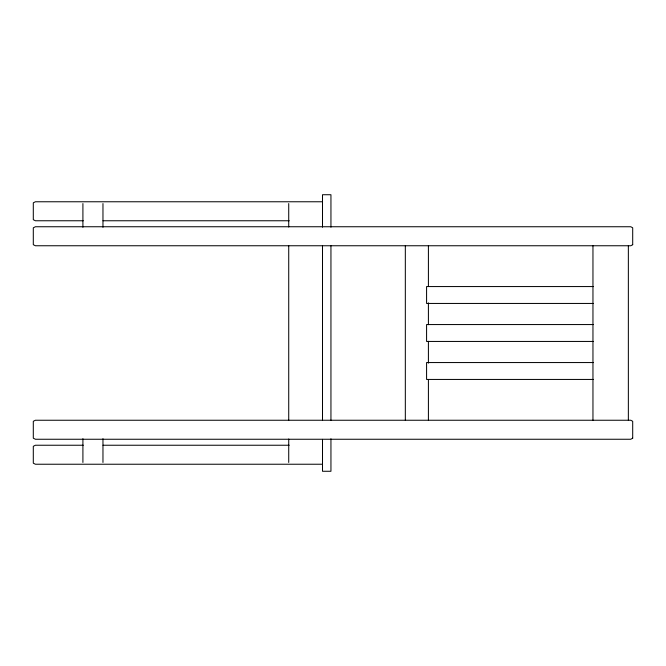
<?xml version="1.0" encoding="UTF-8"?>
<svg xmlns="http://www.w3.org/2000/svg" width="666" height="666" viewBox="0 0 666 666"><rect width="100%" height="100%" fill="white"/><g stroke="black" fill="none" stroke-linecap="round" stroke-linejoin="round"><path stroke-width="1" d="M322.502 201.765L35.415 201.765L33.3 202.814L33.3 219.705L35.415 220.762L83.258 220.762M103.022 220.762L289.21 220.762M593.264 286.563L426.581 286.563L426.581 303.446L593.264 303.446M593.264 324.558L426.581 324.558L426.581 341.442L593.264 341.442M593.264 362.554L426.581 362.554L426.581 379.437L593.264 379.437M83.258 445.238L35.415 445.238L33.3 446.295L33.3 463.186L35.415 464.235L322.502 464.235M103.022 445.238L289.21 445.238M628.354 245.754L628.354 420.246M592.956 245.754L592.956 420.246M428.405 245.754L428.405 286.255M428.405 302.88L428.405 324.692M428.405 341.308L428.405 363.12M428.405 379.745L428.405 420.246M405.328 245.754L405.328 420.246M330.944 227.198L330.944 194.73L322.502 194.73L322.502 227.198M330.944 245.671L330.944 420.329M330.944 438.802L330.944 471.27L322.502 471.27L322.502 439.352M322.502 245.754L322.502 420.246M288.728 203.555L288.728 226.998M288.728 245.704L288.728 420.296M288.728 439.002L288.728 462.445M102.964 203.555L102.964 227.281M102.964 438.719L102.964 462.445M82.909 203.555L82.909 227.281M82.909 438.719L82.909 462.445M632.7 244.697L630.785 245.754L35.415 245.754L33.3 244.697L33.3 227.805L35.415 226.748L630.785 226.748L632.7 227.805L632.7 244.697M632.7 438.195L630.785 439.252L35.415 439.252L33.3 438.195L33.3 421.303L35.415 420.246L630.785 420.246L632.7 421.303L632.7 438.195"/></g></svg>
